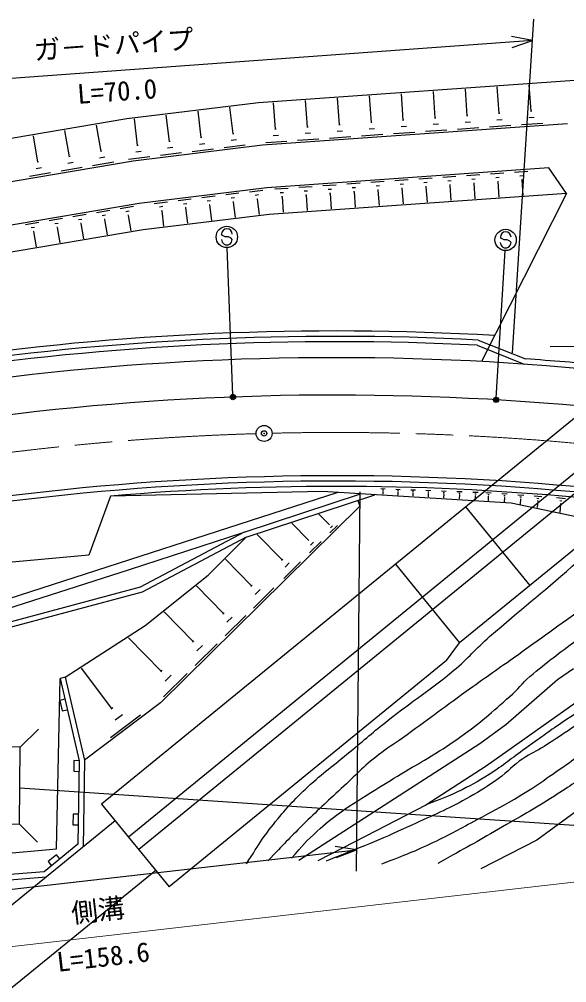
# Model space of a CAD drawing. Units: millimetres, scale not verified. Extents: x 0 to 700000, y -47500 to 447500.
# Drawn here: x 156110 to 207364, y 252378 to 342587 of the extents above; entities that cross this region are included whole.
import ezdxf
from ezdxf.enums import TextEntityAlignment as Align

# ---------------------------------------------------------------- set-up
doc = ezdxf.new("R2010")
doc.units = ezdxf.units.MM
doc.header["$LTSCALE"] = 1000
doc.header["$PDMODE"] = 32
doc.header["$PDSIZE"] = 500
doc.linetypes.add('CHAIN', pattern=[18.5, 12, -1.5, 3.5, -1.5])
for name, color, linetype, lineweight in [('M-STR-HTXT', 7, 'Continuous', 13), ('M-STR-STRC', 7, 'Continuous', 25), ('M-TTL-BAND', 7, 'Continuous', 25), ('S-TTL', 7, 'Continuous', 25)]:
    doc.layers.add(name, color=color, linetype=linetype, lineweight=lineweight)
doc.styles.add('@ＭＳ ゴシック', font='')
doc.styles.add('ＭＳ ゴシック', font='')
doc.styles.get('@ＭＳ ゴシック').set_extended_font_data('@MS Gothic')
doc.styles.get('ＭＳ ゴシック').set_extended_font_data('MS Gothic')

msp = doc.modelspace()

# ---------------------------------------------------------------- linework, layer by layer
at = {"layer": 'M-STR-HTXT'}
msp.add_line((232919, 264666), (94679, 248768), dxfattribs=at)
at = {"layer": 'M-STR-STRC'}
for p, q in [((202275, 311370), (204281, 342587)), ((204153, 340592), (126110, 334927)), ((204153, 340592), (202188, 340968)), ((202263, 339935), (204153, 340592)), ((175147, 322347), (175048, 322465)), ((175392, 322208), (175147, 322347)), ((175693, 322206), (175392, 322208)), ((175938, 322094), (175693, 322206)), ((176044, 321958), (175938, 322094)), ((201250, 322069), (201151, 322187)), ((201495, 321930), (201250, 322069)), ((176106, 307368), (175580, 321208)), ((201796, 321927), (201495, 321930)), ((202041, 321816), (201796, 321927)), ((202147, 321679), (202041, 321816)), ((200765, 307105), (201586, 320930)), ((187983, 298340), (187656, 262835)), ((92720, 253915), (187674, 264835)), ((187674, 264835), (185696, 265128)), ((185814, 264100), (187674, 264835))]:
    msp.add_line(p, q, dxfattribs=at)
for centre, radius in [((175542, 322207), 1000), ((201645, 321929), 1000), ((176112, 307218), 150), ((176112, 307218), 120), ((176112, 307218), 90), ((176112, 307218), 60), ((176112, 307218), 30), ((200756, 306955), 150), ((200756, 306955), 120), ((200756, 306955), 90), ((200756, 306955), 60), ((200756, 306955), 30)]:
    msp.add_circle(centre, radius, dxfattribs=at)
for centre, start, end in [((175548, 322462), 359.55488, 179.55488), ((201651, 322183), 359.55488, 179.55488), ((175544, 321962), 179.55488, 359.55488), ((201647, 321683), 179.55488, 359.55488)]:
    msp.add_arc(centre, 500, start, end, dxfattribs=at)
for p in [(176112, 307218), (200756, 306955)]:
    msp.add_point(p, dxfattribs=at)
at = {"layer": 'M-TTL-BAND', "color": 2, "linetype": 'CHAIN', "lineweight": 13}
for start, end in [(91.70769, 109.87053), (84.38522, 91.36391)]:
    msp.add_arc((185734, 53900), 250000, start, end, dxfattribs=at)
at = {"layer": 'S-TTL'}
for p, q in [((210230, 337010), (178505, 334778)), ((192064, 333126), (191888, 335619)), ((195056, 333336), (194881, 335830)), ((198049, 333547), (197873, 336041)), ((201042, 333757), (200866, 336251)), ((204034, 333968), (203859, 336462)), ((178505, 334778), (166179, 333267)), ((180093, 332283), (179918, 334777)), ((183086, 332494), (182910, 334988)), ((186079, 332704), (185903, 335198)), ((189071, 332915), (188896, 335409)), ((173149, 331502), (172845, 333983)), ((176127, 331867), (175823, 334348)), ((204096, 333972), (203972, 333964)), ((166179, 333267), (148364, 330241)), ((167194, 330772), (166889, 333253)), ((170171, 331137), (169867, 333618)), ((189133, 332919), (189009, 332911)), ((192126, 333130), (192001, 333121)), ((195119, 333341), (194994, 333332)), ((198340, 332966), (197842, 332931)), ((198111, 333551), (197987, 333542)), ((201333, 333176), (200834, 333141)), ((201104, 333762), (200979, 333753)), ((204326, 333387), (203827, 333352)), ((160806, 329717), (160388, 332182)), ((163764, 330220), (163345, 332684)), ((207431, 332804), (178888, 330795)), ((180156, 332288), (180031, 332279)), ((183148, 332498), (183024, 332489)), ((186370, 332123), (185871, 332088)), ((186141, 332709), (186016, 332700)), ((189363, 332334), (188864, 332299)), ((193145, 331999), (191150, 331858)), ((192355, 332545), (191856, 332510)), ((196138, 332209), (194143, 332069)), ((195348, 332755), (194849, 332720)), ((199131, 332420), (197136, 332280)), ((202123, 332631), (200128, 332490)), ((205116, 332841), (203121, 332701)), ((157849, 329215), (157430, 331679)), ((170233, 331145), (170109, 331129)), ((173211, 331509), (173087, 331494)), ((176448, 331302), (175952, 331241)), ((176189, 331874), (176065, 331859)), ((181175, 331156), (179180, 331016)), ((180385, 331702), (179886, 331667)), ((184168, 331367), (182173, 331227)), ((183377, 331913), (182879, 331878)), ((187160, 331578), (185165, 331437)), ((190153, 331788), (188158, 331648)), ((163825, 330230), (163702, 330209)), ((178888, 330795), (166758, 329308)), ((167515, 330207), (167018, 330146)), ((167256, 330780), (167132, 330764)), ((170492, 330572), (169996, 330511)), ((174288, 330432), (172302, 330189)), ((173470, 330937), (172974, 330876)), ((177265, 330797), (175280, 330554)), ((166758, 329308), (145475, 325693)), ((160868, 329728), (160745, 329707)), ((164111, 329670), (163618, 329586)), ((168332, 329702), (166347, 329459)), ((171310, 330067), (169325, 329824)), ((158196, 328665), (157703, 328581)), ((157910, 329225), (157787, 329204)), ((161993, 328702), (160021, 328367)), ((161153, 329168), (160660, 329084)), ((164951, 329204), (162979, 328869)), ((205696, 328672), (179272, 326812)), ((207336, 326281), (205696, 328672)), ((159035, 328199), (157064, 327864)), ((192508, 327543), (191262, 327455)), ((194753, 327701), (193506, 327613)), ((196997, 327859), (195750, 327771)), ((199242, 328017), (197995, 327929)), ((198801, 327610), (198489, 327588)), ((201486, 328175), (200239, 328087)), ((201045, 327768), (200733, 327746)), ((203731, 328333), (202484, 328245)), ((203289, 327926), (202978, 327904)), ((203199, 327543), (203121, 327538)), ((203160, 327541), (203262, 326094)), ((179272, 326812), (167336, 325349)), ((178912, 326566), (177671, 326414)), ((181286, 326753), (180039, 326666)), ((183531, 326911), (182284, 326823)), ((185775, 327069), (184528, 326981)), ((185334, 326662), (185022, 326640)), ((188020, 327227), (186773, 327139)), ((187578, 326820), (187267, 326798)), ((190264, 327385), (189017, 327297)), ((189823, 326978), (189511, 326956)), ((189732, 326596), (189654, 326590)), ((189693, 326593), (189795, 325147)), ((192067, 327136), (191755, 327114)), ((191977, 326754), (191899, 326748)), ((191938, 326751), (192039, 325305)), ((194312, 327294), (194000, 327272)), ((194221, 326912), (194143, 326906)), ((194182, 326909), (194284, 325463)), ((196556, 327452), (196244, 327430)), ((196465, 327070), (196388, 327064)), ((196427, 327067), (196528, 325620)), ((198710, 327228), (198632, 327222)), ((198671, 327225), (198773, 325778)), ((200954, 327386), (200876, 327380)), ((200915, 327383), (201017, 325936)), ((172212, 325745), (170971, 325593)), ((174445, 326019), (173205, 325867)), ((176679, 326293), (175438, 326141)), ((176259, 325863), (175949, 325825)), ((178492, 326137), (178182, 326099)), ((178421, 325751), (178344, 325741)), ((178383, 325746), (178559, 324307)), ((207336, 326281), (179512, 324323)), ((180845, 326346), (180533, 326324)), ((180754, 325964), (180676, 325959)), ((180715, 325961), (180817, 324515)), ((183089, 326504), (182778, 326482)), ((182999, 326122), (182921, 326116)), ((182960, 326119), (183062, 324673)), ((185243, 326280), (185165, 326274)), ((185204, 326277), (185306, 324831)), ((187488, 326438), (187410, 326432)), ((187449, 326435), (187551, 324989)), ((207336, 326281), (199379, 310538)), ((167336, 325349), (146242, 321766)), ((166805, 325056), (165572, 324846)), ((169979, 325471), (168738, 325319)), ((169559, 325042), (169249, 325004)), ((171792, 325316), (171482, 325278)), ((171722, 324929), (171644, 324920)), ((171683, 324925), (171859, 323485)), ((174026, 325590), (173715, 325552)), ((173955, 325203), (173877, 325194)), ((173916, 325198), (174093, 323759)), ((176188, 325477), (176111, 325467)), ((176149, 325472), (176326, 324033)), ((160150, 323925), (158917, 323716)), ((162368, 324302), (161136, 324093)), ((161969, 323854), (161661, 323802)), ((164586, 324679), (163354, 324470)), ((164187, 324231), (163879, 324178)), ((166405, 324608), (166097, 324555)), ((166352, 324218), (166275, 324205)), ((166314, 324212), (166557, 322782)), ((179512, 324323), (167698, 322875)), ((169488, 324656), (169411, 324646)), ((169450, 324651), (169626, 323212)), ((157932, 323549), (156699, 323339)), ((157532, 323100), (157224, 323048)), ((159751, 323477), (159442, 323425)), ((159698, 323088), (159621, 323075)), ((159659, 323081), (159902, 321652)), ((161916, 323465), (161839, 323452)), ((161877, 323458), (162120, 322029)), ((164134, 323842), (164057, 323828)), ((164096, 323835), (164339, 322405)), ((167698, 322875), (146721, 319312)), ((157480, 322711), (157403, 322698)), ((157441, 322705), (157684, 321275)), ((223870, 318135), (163821, 269099)), ((226400, 315037), (166351, 266001)), ((227348, 313875), (167300, 264839)), ((199086, 312556), (203496, 310787)), ((198977, 312061), (203383, 310294)), ((205798, 311956), (214460, 311987)), ((229878, 310777), (197327, 284195)), ((190364, 298594), (189974, 298608)), ((185936, 298289), (144457, 284855)), ((164653, 297942), (162609, 292426)), ((184499, 298378), (164653, 297942)), ((177162, 294563), (188043, 298157)), ((177359, 294101), (189384, 298073)), ((202173, 297276), (184499, 298378)), ((190213, 298482), (190116, 298486)), ((190172, 298367), (190148, 298368)), ((190160, 298367), (190151, 298126)), ((191768, 298542), (191360, 298557)), ((191611, 298426), (191509, 298429)), ((191568, 298305), (191543, 298305)), ((191555, 298305), (191546, 298039)), ((193191, 298490), (192765, 298506)), ((193027, 298368), (192920, 298372)), ((192982, 298242), (192955, 298243)), ((192969, 298242), (192958, 297951)), ((194632, 298437), (194188, 298453)), ((194461, 298310), (194349, 298314)), ((194414, 298178), (194386, 298179)), ((194400, 298178), (194388, 297861)), ((196092, 298383), (195629, 298400)), ((195913, 298251), (195797, 298255)), ((195864, 298113), (195835, 298114)), ((195850, 298114), (195837, 297771)), ((197570, 298329), (197088, 298347)), ((197384, 298191), (197263, 298195)), ((197333, 298048), (197303, 298049)), ((197318, 298049), (197305, 297680)), ((199067, 298274), (198566, 298292)), ((198874, 298130), (198749, 298135)), ((198821, 297982), (198790, 297983)), ((198806, 297982), (198791, 297587)), ((200297, 298211), (199790, 298246)), ((200096, 298072), (199969, 298081)), ((200022, 297924), (199994, 297512)), ((200038, 297923), (200006, 297925)), ((201797, 298107), (201295, 298142)), ((201599, 297969), (201473, 297978)), ((201525, 297823), (201497, 297418)), ((201541, 297822), (201510, 297824)), ((203354, 297999), (202774, 298039)), ((203125, 297840), (202980, 297850)), ((205025, 297883), (204327, 297931)), ((204749, 297692), (204574, 297704)), ((207255, 297698), (206418, 297771)), ((188006, 296989), (169327, 278593)), ((187811, 297554), (188006, 296989)), ((197902, 296929), (203910, 289571)), ((215630, 294417), (202173, 297276)), ((203040, 297671), (203007, 297200)), ((203058, 297670), (203022, 297672)), ((204647, 297489), (204603, 296861)), ((204669, 297487), (204625, 297490)), ((206919, 297474), (206710, 297492)), ((206792, 297232), (206720, 296411)), ((206818, 297230), (206766, 297235)), ((185121, 295281), (184162, 296254)), ((183189, 293822), (181621, 295414)), ((185143, 295303), (185098, 295259)), ((185907, 295203), (185186, 294494)), ((185424, 295153), (185244, 294976)), ((166432, 291063), (177162, 294563)), ((177162, 294563), (167432, 289418)), ((177359, 294101), (167615, 288949)), ((173803, 290547), (177359, 294101)), ((180721, 291959), (178374, 294342)), ((183223, 293856), (183154, 293788)), ((184385, 293704), (183288, 292624)), ((183650, 293628), (183376, 293358)), ((162609, 292426), (148553, 291140)), ((177857, 289550), (175421, 292023)), ((180770, 292007), (180671, 291910)), ((182441, 291789), (180864, 290236)), ((181383, 291680), (180989, 291292)), ((191318, 291553), (197327, 284195)), ((148135, 285223), (166432, 291063)), ((167901, 285819), (173803, 290547)), ((177918, 289609), (177797, 289491)), ((167432, 289418), (121182, 277043)), ((167615, 288949), (121319, 276562)), ((175228, 286956), (172692, 289530)), ((179957, 289343), (178032, 287448)), ((178667, 289210), (178185, 288736)), ((172395, 284329), (169663, 287103)), ((175288, 287015), (175168, 286897)), ((177323, 286749), (175402, 284858)), ((176035, 286616), (175555, 286143)), ((160412, 280974), (167901, 285819)), ((169398, 281564), (166326, 284683)), ((172459, 284392), (172330, 284265)), ((196094, 282542), (197327, 284195)), ((174641, 284107), (172582, 282080)), ((173260, 283965), (172746, 283458)), ((196094, 282542), (170146, 261353)), ((164791, 278052), (161926, 281835)), ((169467, 281633), (169329, 281496)), ((208005, 281772), (206485, 280751)), ((159597, 264916), (159925, 280860)), ((160412, 280974), (159925, 280860)), ((159925, 280860), (161730, 273165)), ((160412, 280974), (162231, 273219)), ((171817, 281326), (169600, 279142)), ((170330, 281172), (169776, 280626)), ((206485, 280751), (201670, 276512)), ((160382, 278913), (159895, 278798)), ((159895, 278798), (160123, 277825)), ((160123, 277825), (160610, 277939)), ((169327, 278593), (162231, 273219)), ((164879, 278118), (164704, 277985)), ((208243, 278616), (199808, 272648)), ((167463, 277432), (164664, 275312)), ((165777, 277477), (165077, 276947)), ((156198, 274438), (157908, 276122)), ((201670, 276512), (199241, 274742)), ((156198, 274438), (148998, 274493)), ((156143, 267238), (156198, 274438)), ((199241, 274742), (182283, 263835)), ((161230, 273174), (161213, 272174)), ((161730, 273165), (161230, 273174)), ((161730, 273165), (161598, 265347)), ((162231, 273219), (162094, 265106)), ((199808, 272648), (194185, 269014)), ((213767, 272481), (204575, 265721)), ((161213, 272174), (161713, 272165)), ((156169, 270622), (419911, 252794)), ((163821, 269099), (170146, 261353)), ((194185, 269014), (188562, 266096)), ((161145, 268174), (161129, 267175)), ((161645, 268166), (161145, 268174)), ((165086, 267550), (146534, 252400)), ((148944, 267293), (156143, 267238)), ((156143, 267238), (157827, 265528)), ((161129, 267175), (161628, 267166)), ((161598, 265347), (158448, 262774)), ((188562, 266096), (184052, 263788)), ((204575, 265721), (199323, 263046)), ((145109, 263631), (159597, 264916)), ((159593, 264355), (158818, 263722)), ((159909, 263968), (159593, 264355)), ((158818, 263722), (159134, 263335)), ((158448, 262774), (144462, 261684)), ((168881, 262902), (150329, 247753)), ((144281, 261168), (158642, 262288))]:
    msp.add_line(p, q, dxfattribs=at)
at = {"layer": 'S-TTL', "color": 3}
msp.add_circle((179034, 303811), 750, dxfattribs=at)
at = {"layer": 'S-TTL'}
for radius, start, end in [(259500, 86.71384, 109.88541), (259000, 87.0451, 109.88465), (258500, 87.06354, 109.88388), (257000, 84.39768, 109.88157), (257500, 84.39854, 86.04481), (253500, 84.39152, 109.87611), (245950, 84.37774, 109.86392), (245450, 84.37681, 109.86309), (244950, 84.37586, 94.93716)]:
    msp.add_arc((185734, 53900), radius, start, end, dxfattribs=at)
for points, knots in [([(177386, 263505), (178674, 265547), (179051, 266198), (180345, 267751), (181357, 268967), (181954, 269632), (183112, 270710), (184585, 272080), (185524, 272719), (187073, 274002), (188469, 275159), (189226, 275839), (190652, 276961), (193025, 278828), (194469, 279726), (196807, 281637), (198196, 282772), (198803, 283600), (200147, 284786), (203121, 287412), (204917, 288731), (207878, 291371), (209525, 292841), (210061, 293319), (212059, 295175)], [0, 0, 0, 0, 1, 1, 1, 2, 2, 2, 3, 3, 3, 4, 4, 4, 5, 5, 5, 6, 6, 6, 7, 7, 7, 8, 8, 8, 8]), ([(215382, 291743), (212361, 289773), (211571, 289253), (209166, 287602), (206488, 285764), (205038, 284663), (202390, 282782), (200657, 281551), (199681, 280870), (197952, 279633), (195609, 277956), (194335, 276962), (191988, 275291), (191116, 274670), (190590, 274373), (189745, 273716), (188298, 272589), (187606, 271815), (186262, 270567), (184832, 269239), (184022, 268504), (182635, 267131), (181343, 265851), (180930, 265419), (179390, 263791)], [0, 0, 0, 0, 1, 1, 1, 2, 2, 2, 3, 3, 3, 4, 4, 4, 5, 5, 5, 6, 6, 6, 7, 7, 7, 8, 8, 8, 8]), ([(181607, 264026), (182674, 265258), (182988, 265646), (183996, 266560), (184793, 267282), (185257, 267673), (186132, 268298), (187405, 269207), (188175, 269635), (189498, 270470), (190567, 271144), (191168, 271518), (192249, 272171), (193204, 272747), (193766, 273027), (194711, 273619), (195801, 274302), (196420, 274675), (197462, 275429), (199343, 276789), (200313, 277665), (202059, 279194), (202827, 279865), (203128, 280380), (203906, 281040), (205572, 282455), (206569, 283172), (208322, 284479), (209499, 285356), (210145, 285868), (211363, 286687), (212840, 287681), (213746, 288121), (215200, 289148), (216106, 289789), (216411, 290009), (217484, 290840)], [0, 0, 0, 0, 1, 1, 1, 2, 2, 2, 3, 3, 3, 4, 4, 4, 5, 5, 5, 6, 6, 6, 7, 7, 7, 8, 8, 8, 9, 9, 9, 10, 10, 10, 11, 11, 11, 12, 12, 12, 12]), ([(225568, 287306), (221481, 284800), (220453, 284164), (217161, 282171), (215531, 281184), (214599, 280662), (212984, 279650), (211118, 278483), (210134, 277735), (208302, 276517), (207109, 275725), (206457, 275256), (205240, 274500), (204480, 274028), (204000, 273850), (203260, 273348), (202300, 272697), (201887, 272166), (200955, 271475), (199964, 270741), (199360, 270394), (198290, 269782), (196372, 268687), (195212, 268231), (193211, 267297), (190001, 265799), (188889, 265388), (184856, 263768)], [0, 0, 0, 0, 1, 1, 1, 2, 2, 2, 3, 3, 3, 4, 4, 4, 5, 5, 5, 6, 6, 6, 7, 7, 7, 8, 8, 8, 9, 9, 9, 9]), ([(190042, 263516), (192374, 264407), (193046, 264653), (194904, 265533), (196525, 266300), (197392, 266813), (198974, 267657), (200346, 268389), (201132, 268770), (202467, 269566), (204427, 270736), (205452, 271510), (207329, 272808), (208704, 273758), (209432, 274349), (210787, 275329), (212641, 276669), (213693, 277401), (215541, 278750), (216531, 279474), (217079, 279889), (218062, 280623), (218963, 281296), (219438, 281717), (220367, 282352), (221092, 282847), (221512, 283105), (222275, 283540), (223150, 284038), (223666, 284271), (224580, 284693), (227553, 286064), (228827, 286208), (232595, 287145)], [0, 0, 0, 0, 1, 1, 1, 2, 2, 2, 3, 3, 3, 4, 4, 4, 5, 5, 5, 6, 6, 6, 7, 7, 7, 8, 8, 8, 9, 9, 9, 10, 10, 10, 11, 11, 11, 11]), ([(223140, 287329), (221789, 286500), (221450, 286293), (220367, 285629), (218665, 284587), (217668, 284072), (216009, 282964), (214881, 282210), (214342, 281660), (213236, 280875), (211988, 279990), (211274, 279516), (209994, 278678), (208809, 277902), (208111, 277521), (206933, 276733), (205574, 275824), (204845, 275267), (203512, 274320), (202172, 273368), (201480, 272749), (200090, 271871), (198978, 271169), (198326, 270814), (197137, 270251), (196044, 269733), (195642, 269579), (194275, 269072)], [0, 0, 0, 0, 1, 1, 1, 2, 2, 2, 3, 3, 3, 4, 4, 4, 5, 5, 5, 6, 6, 6, 7, 7, 7, 8, 8, 8, 9, 9, 9, 9]), ([(223677, 280558), (222503, 280404), (222125, 280346), (221159, 280083), (220085, 279790), (219433, 279671), (218494, 279074), (217510, 278449), (217154, 277843), (216261, 277093), (215065, 276089), (214384, 275537), (213128, 274608), (211885, 273689), (211159, 273216), (209886, 272339), (208460, 271356), (207674, 270785), (206213, 269854), (204212, 268581), (203043, 267945), (200991, 266757), (198783, 265479), (198066, 265084), (195300, 263552)], [0, 0, 0, 0, 1, 1, 1, 2, 2, 2, 3, 3, 3, 4, 4, 4, 5, 5, 5, 6, 6, 6, 7, 7, 7, 8, 8, 8, 8])]:
    msp.add_open_spline(points, degree=3, knots=knots, dxfattribs=at)
at = {"layer": 'S-TTL', "color": 3}
msp.add_point((179034, 303811), dxfattribs=at)

# ---------------------------------------------------------------- texts
at = {"layer": 'M-STR-HTXT', "style": 'ＭＳ ゴシック'}
msp.add_text('側溝', height=1833, rotation=6.56, dxfattribs=at).set_placement((163634, 257704), align=Align.BOTTOM_CENTER)
at = {"layer": 'M-STR-HTXT', "style": '@ＭＳ ゴシック'}
msp.add_text('L=158.6', height=1833, rotation=6.561, dxfattribs=at).set_placement((163863, 255717), align=Align.TOP_CENTER)
at = {"layer": 'M-STR-STRC', "style": 'ＭＳ ゴシック'}
msp.add_text('ガ－ドパイプ', height=1833, rotation=4.151, dxfattribs=at).set_placement((165059, 338757), align=Align.BOTTOM_CENTER)
at = {"layer": 'M-STR-STRC', "style": '@ＭＳ ゴシック'}
msp.add_text('L=70.0', height=1833, rotation=4.151, dxfattribs=at).set_placement((165204, 336762), align=Align.TOP_CENTER)

doc.saveas('drawing.dxf')
